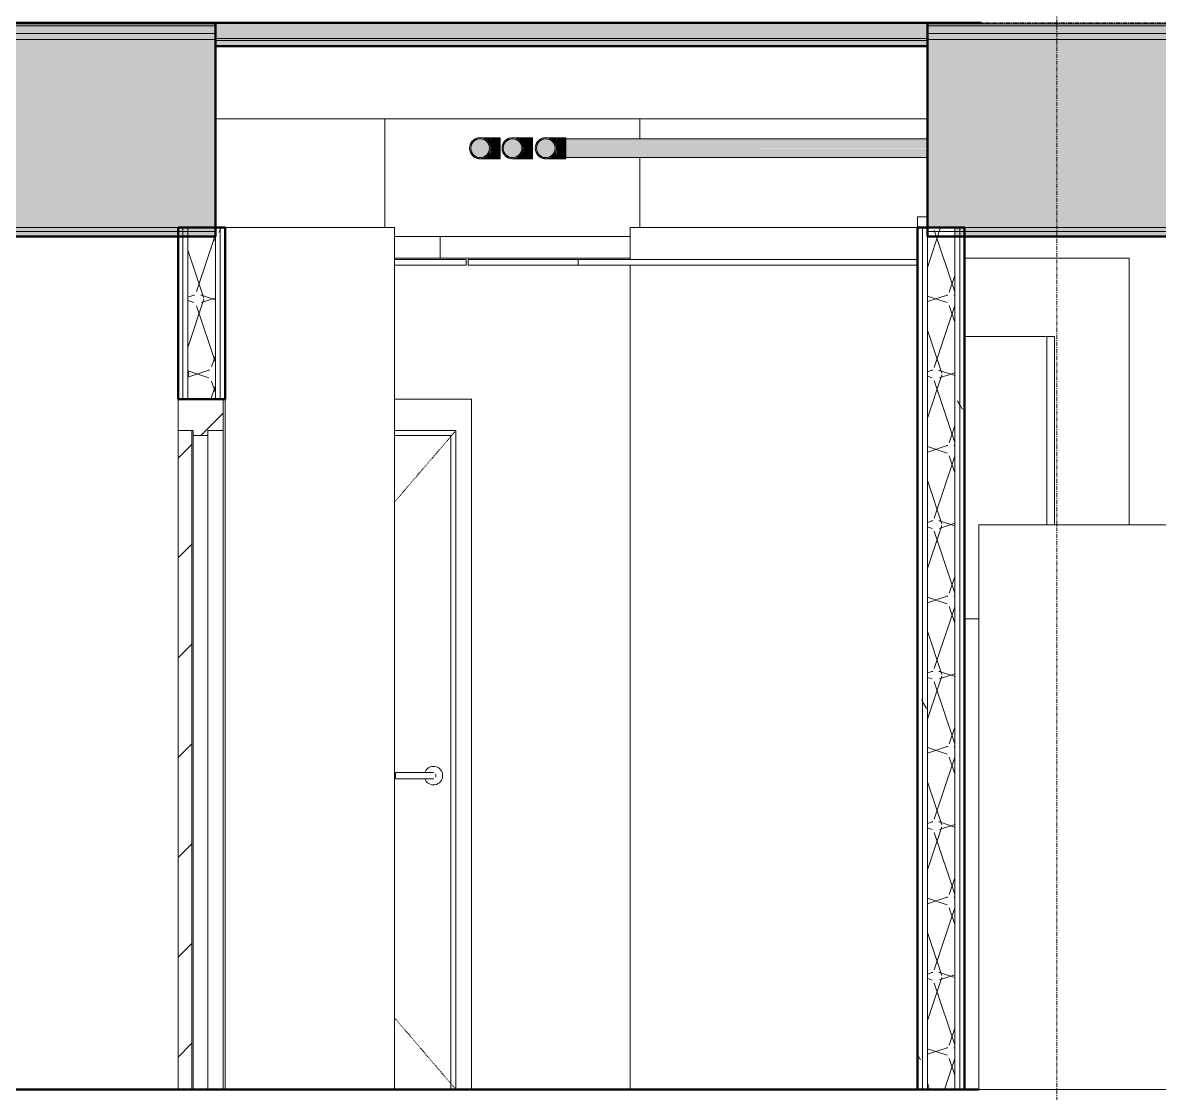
# Model space of a CAD drawing. Header units: inches. Extents: x 9610 to 15331, y -316 to 681.
# Drawn here: x 10335.4 to 10480.2, y -0.5 to 136 of the extents above; entities that cross this region are included whole.
import ezdxf

# ---------------------------------------------------------------- set-up
doc = ezdxf.new("R2010")
doc.units = ezdxf.units.IN
doc.header["$MEASUREMENT"] = 0
for name, pattern in [('Aligning Line 1_8_', [0.25, 0.125, -0.125]), ('Dash 1_16_', [0.125, 0.0625, -0.0625]), ('Grid Line 1_2_', [0.875, 0.5, -0.125, 0.125, -0.125])]:
    doc.linetypes.add(name, pattern=pattern)
for name, color, linetype, lineweight in [('0-1', 7, 'Continuous', 5), ('0-2', 55, 'Continuous', 9), ('A-CLNG-1', 135, 'Continuous', 13), ('A-DOOR-2', 10, 'Continuous', 20), ('A-DOOR-3', 50, 'Dash 1_16_', 9), ('A-DOOR-5', 50, 'Continuous', 9), ('A-DOOR-FRAM', 31, 'Continuous', 9), ('A-DOOR-FRAM-2', 10, 'Continuous', 20), ('A-DOOR-FRAM-3', 50, 'Continuous', 9), ('A-FLOR-1', 8, 'Continuous', 5), ('A-FLOR-2', 31, 'Continuous', 5), ('A-FLOR-3', 251, 'Continuous', 5), ('A-FLOR-4', 21, 'Continuous', 13), ('A-FLOR-5', 192, 'Continuous', 50), ('A-FLOR-6', 135, 'Continuous', 13), ('A-FLOR-LEVL-1', 51, 'Grid Line 1_2_', 9), ('A-FLOR-MCUT', 51, 'Continuous', 13), ('A-FLOR-PATT-1', 8, 'Continuous', 9), ('A-WALL-1', 135, 'Continuous', 13), ('A-WALL-3', 250, 'Continuous', 13), ('A-WALL-PATT-1', 253, 'Continuous', 9), ('A-WALL-PATT-2', 50, 'Continuous', 9), ('G-ANNO-SYMB', 111, 'Aligning Line 1_8_', 9), ('I-WALL-1', 135, 'Continuous', 13), ('I-WALL-2', 7, 'Continuous', 50), ('P-PIPE-1', 55, 'Continuous', 9), ('P-PIPE-2', 8, 'Continuous', 5), ('P-PIPE-3', 94, 'Continuous', 9), ('Q-CASE-3', 55, 'Continuous', 9), ('Q-SPCQ-1', 55, 'Continuous', 9), ('S-BEAM-1', 55, 'Continuous', 9), ('S-GRID-1', 1, 'Grid Line 1_2_', 9)]:
    doc.layers.add(name, color=color, linetype=linetype, lineweight=lineweight)
pattern_1 = [(0, (11008.554, 72), (30.72, 7.68), [1.267, -21.773, 1.267, -21.773, -122.88]), (0, (11008.554, 72), (30.72, 7.68), [-46.08, 1.267, -44.813, 1.267, -21.773, -53.76]), (0, (11008.554, 72), (30.72, 7.68), [-115.2, 1.267, -14.093, 1.267, -37.133]), (120, (11020.074, 75.84), (-22.011075, 22.7643), [1.267, -21.773, 1.267, -21.773, -122.88]), (120, (11020.074, 75.84), (-22.011075, 22.7643), [-46.08, 1.267, -44.813, 1.267, -21.773, -53.76]), (120, (11020.074, 75.84), (-22.011075, 22.7643), [-115.2, 1.267, -14.093, 1.267, -37.133]), (240, (11023.914, 91.2), (-8.708925, -30.4443), [1.267, -21.773, 1.267, -21.773, -122.88]), (240, (11023.914, 91.2), (-8.708925, -30.4443), [-46.08, 1.267, -44.813, 1.267, -21.773, -53.76]), (240, (11023.914, 91.2), (-8.708925, -30.4443), [-115.2, 1.267, -14.093, 1.267, -37.133])]
pattern_2 = [(161.57, (11009.034, 72.48), (-3.8399538, -1.54e-05), [0, -27.322, 3.034, 0]), (18.43, (11008.074, 72.48), (-3.8399538, 1.54e-05), [0, -27.322, 3.034, 0]), (108.43, (11009.034, 72.48), (1.919622, -9.6005246), [9.106, -21.25]), (71.57, (11008.074, 72.48), (1.919622, 9.6005246), [9.106, -21.25])]
pattern_3 = [(45, (11008.554, 72), (-6.36396, 6.36396), [])]

# ---------------------------------------------------------------- blocks, each defined once
blk = doc.blocks.new('Refrigerator_-_Side-by-Side_6047 - 36_ X 30_-1372843-BUILDING SECTION - EAST_WEST - LOOKING SOUTH2')
at = {"layer": 'Q-SPCQ-1'}
for p, q in [((10485.01, 72), (10457.26, 72)), ((10457.26, 72), (10457.26, 0)), ((10485.01, 0), (10485.01, 72)), ((10485.26, 2.87), (10485.26, 72)), ((10485.26, 72), (10487.26, 72)), ((10487.26, 72), (10487.26, 2.87)), ((10488.17, 64), (10487.26, 64)), ((10487.26, 63.75), (10487.93, 63.75)), ((10487.93, 63.75), (10489.01, 48.28)), ((10489.26, 48.29), (10488.17, 64)), ((10489.01, 48.28), (10489.01, 41.95)), ((10489.26, 41.94), (10489.26, 48.29)), ((10489.01, 41.95), (10487.93, 26.48)), ((10488.17, 26.23), (10489.26, 41.94)), ((10487.93, 26.48), (10487.26, 26.48)), ((10487.26, 26.23), (10488.17, 26.23)), ((10486.26, 2.87), (10485.26, 2.87)), ((10485.26, 2.87), (10485.26, 0.37)), ((10487.26, 2.87), (10485.26, 2.87)), ((10486.26, 0.37), (10486.26, 2.87)), ((10457.26, 0), (10485.01, 0)), ((10485.26, 0.37), (10486.26, 0.37))]:
    blk.add_line(p, q, dxfattribs=at)
blk = doc.blocks.new('OD_CW_Upper Cabinet - OD_CW_Upper Cabinet-2226556-BUILDING SECTION - EAST_WEST - LOOKING SOUTH2')
at = {"layer": 'Q-CASE-3'}
for p, q in [((10465.91, 96), (10455.44, 96)), ((10466.91, 96), (10465.91, 96)), ((10465.91, 72), (10465.91, 96)), ((10465.91, 96), (10465.91, 72)), ((10466.91, 96), (10466.91, 72)), ((10457.26, 60), (10455.44, 60))]:
    blk.add_line(p, q, dxfattribs=at)
blk = doc.blocks.new('CTR - 1st Phase - Unit Layouts_rvt-1-BUILDING SECTION - EAST_WEST - LOOKING SOUTH2')
at = {"layer": 'A-WALL-1'}
blk.add_line((10388.6, 108.75), (10388.6, 106), dxfattribs=at)
at = {"layer": '0-2'}
for name in ['OD_CW_Upper Cabinet - OD_CW_Upper Cabinet-2226556-BUILDING SECTION - EAST_WEST - LOOKING SOUTH2', 'Refrigerator_-_Side-by-Side_6047 - 36_ X 30_-1372843-BUILDING SECTION - EAST_WEST - LOOKING SOUTH2']:
    blk.add_blockref(name, (0, 0), dxfattribs=at)
blk = doc.blocks.new('HOLLOW METAL - UNIT DOOR-1956233-BUILDING SECTION - EAST_WEST - LOOKING SOUTH2')
at = {"layer": 'A-DOOR-FRAM'}
h = blk.add_hatch(dxfattribs=at)
h.set_pattern_fill('FP_14', color=256, style=0, pattern_type=2)
h.set_pattern_definition(pattern_3)
h.paths.add_polyline_path([(10357.43, 83.37), (10359, 83.37), (10359, 84), (10360.94, 84), (10360.94, 88), (10355.19, 88), (10355.19, 84), (10357.13, 84), (10357.13, 83.37)], flags=0)
h = blk.add_hatch(dxfattribs=at)
h.set_pattern_fill('FP_14', color=256, style=0, pattern_type=2)
h.set_pattern_definition(pattern_3)
h.paths.add_polyline_path([(10356.94, 0), (10356.94, 84), (10355.19, 84), (10355.19, 0)], flags=0)
at = {"layer": 'A-DOOR-2'}
for p, q in [((10356.94, 84), (10355.19, 84)), ((10355.19, 84), (10355.19, 0)), ((10356.94, 0), (10356.94, 84)), ((10355.19, 0), (10356.94, 0))]:
    blk.add_line(p, q, dxfattribs=at)
at = {"layer": 'A-DOOR-FRAM-2'}
for p, q in [((10355.19, 88), (10355.19, 84)), ((10360.94, 88), (10355.19, 88)), ((10360.94, 84), (10360.94, 88)), ((10355.19, 84), (10357.13, 84)), ((10357.13, 84), (10357.13, 83.37)), ((10357.13, 83.37), (10359, 83.37)), ((10359, 83.37), (10359, 84)), ((10359, 84), (10360.94, 84))]:
    blk.add_line(p, q, dxfattribs=at)
at = {"layer": 'A-DOOR-FRAM-3'}
for p, q in [((10357.13, 83.37), (10357.13, 0)), ((10359, 83.37), (10359, 0)), ((10360.94, 84), (10360.94, 0))]:
    blk.add_line(p, q, dxfattribs=at)
blk = doc.blocks.new('Dimension Lumber - 2x10-V16-BUILDING SECTION - EAST_WEST - LOOKING SOUTH2')
at = {"layer": 'S-BEAM-1'}
blk.add_line((10359.94, 123.75), (10450.69, 123.75), dxfattribs=at)
blk = doc.blocks.new('HOLLOW METAL - UNIT DOOR-V19-BUILDING SECTION - EAST_WEST - LOOKING SOUTH2')
at = {"layer": 'A-DOOR-3'}
for p, q in [((10390.59, 84), (10382.79, 74.9)), ((10382.79, 9.1), (10390.59, 0))]:
    blk.add_line(p, q, dxfattribs=at)
at = {"layer": 'A-DOOR-5'}
for p, q in [((10387.05, 40.39), (10382.91, 40.39)), ((10382.91, 40), (10382.91, 40.39)), ((10382.91, 39.61), (10382.91, 40)), ((10382.91, 39.61), (10387.05, 39.61))]:
    blk.add_line(p, q, dxfattribs=at)
at = {"layer": 'A-DOOR-5', "flags": 128}
for points in [[(10387.64, 40.39), (10387.64, 40.39), (10387.63, 40.39), (10387.63, 40.39), (10387.63, 40.39), (10387.62, 40.39), (10387.62, 40.39), (10387.61, 40.39), (10387.61, 40.39), (10387.6, 40.39), (10387.59, 40.39), (10387.58, 40.39), (10387.57, 40.39), (10387.56, 40.39), (10387.55, 40.39), (10387.53, 40.39), (10387.52, 40.39), (10387.5, 40.39), (10387.49, 40.39), (10387.47, 40.39), (10387.46, 40.39), (10387.44, 40.39), (10387.42, 40.39), (10387.4, 40.39), (10387.38, 40.39), (10387.36, 40.39), (10387.34, 40.39), (10387.32, 40.39), (10387.3, 40.39), (10387.28, 40.39), (10387.26, 40.39), (10387.24, 40.39), (10387.22, 40.39), (10387.19, 40.39), (10387.17, 40.39), (10387.15, 40.39), (10387.12, 40.39), (10387.1, 40.39), (10387.08, 40.39), (10387.05, 40.39), (10387.05, 40.39)], [(10387.05, 39.61), (10387.07, 39.61), (10387.09, 39.61), (10387.12, 39.61), (10387.14, 39.61), (10387.16, 39.61), (10387.19, 39.61), (10387.21, 39.61), (10387.23, 39.61), (10387.25, 39.61), (10387.28, 39.61), (10387.3, 39.61), (10387.32, 39.61), (10387.34, 39.61), (10387.36, 39.61), (10387.38, 39.61), (10387.4, 39.61), (10387.42, 39.61), (10387.44, 39.61), (10387.45, 39.61), (10387.47, 39.61), (10387.49, 39.61), (10387.5, 39.61), (10387.52, 39.61), (10387.53, 39.61), (10387.54, 39.61), (10387.56, 39.61), (10387.57, 39.61), (10387.58, 39.61), (10387.59, 39.61), (10387.6, 39.61), (10387.6, 39.61), (10387.61, 39.61), (10387.62, 39.61), (10387.62, 39.61), (10387.63, 39.61), (10387.63, 39.61), (10387.63, 39.61), (10387.64, 39.61), (10387.64, 39.61)]]:
    blk.add_lwpolyline(points, dxfattribs=at)
at = {"layer": 'A-DOOR-5'}
for centre, radius, start, end in [((10387.73, 40), 1.18, 360, 160.3657), ((10387.73, 40), 1.18, 199.5633, 360), ((10387.64, 40), 0.394, 75, 90), ((10387.64, 40), 0.394, 270, 285), ((10387.64, 40), 0.394, 0, 30), ((10387.64, 40), 0.394, 330, 0)]:
    blk.add_arc(centre, radius, start, end, dxfattribs=at)
at = {"layer": 'A-DOOR-FRAM-3'}
for p, q in [((10382.79, 84), (10390.59, 84)), ((10382.79, 83.38), (10389.96, 83.38)), ((10389.96, 83.38), (10389.96, 0)), ((10390.59, 84), (10390.59, 0))]:
    blk.add_line(p, q, dxfattribs=at)
blk = doc.blocks.new('Elbow - PVC - Sch 40 - Standard-2079255-BUILDING SECTION - EAST_WEST - LOOKING SOUTH2')
at = {"layer": 'P-PIPE-1'}
h = blk.add_hatch(color=256, dxfattribs=at)
h.paths.add_polyline_path([(10393.69, 118.66), (10394.04, 118.7), (10394.38, 118.85), (10394.73, 119.16), (10394.86, 119.35), (10394.99, 119.65), (10395.03, 120), (10394.99, 120.35), (10394.84, 120.69), (10394.53, 121.04), (10394.28, 121.2), (10394, 121.3), (10393.67, 121.34), (10393.34, 121.3), (10393, 121.15), (10392.66, 120.85), (10392.5, 120.62), (10392.39, 120.35), (10392.35, 120), (10392.39, 119.65), (10392.54, 119.31), (10392.85, 118.96), (10393.1, 118.8), (10393.38, 118.7)], flags=0)
h.paths.add_polyline_path([(10393.69, 118.81), (10393.38, 118.85), (10393.05, 119.01), (10392.85, 119.16), (10392.66, 119.41), (10392.53, 119.82), (10392.5, 120), (10392.54, 120.31), (10392.74, 120.7), (10392.91, 120.88), (10393.1, 121.03), (10393.38, 121.15), (10393.69, 121.19), (10394, 121.15), (10394.39, 120.95), (10394.61, 120.74), (10394.72, 120.59), (10394.85, 120.18), (10394.88, 120), (10394.84, 119.69), (10394.72, 119.41), (10394.53, 119.16), (10394.19, 118.93), (10393.87, 118.84)], flags=0)
h = blk.add_hatch(color=256, dxfattribs=at)
h.paths.add_polyline_path([(10395.04, 120), (10395.07, 120.95), (10395.03, 121.34), (10394.32, 121.3), (10394.26, 121.29), (10394.12, 121.27), (10394.45, 121.1), (10394.74, 120.82), (10394.87, 120.63), (10394.99, 120.35), (10395.04, 120.03)], flags=0)
h.paths.add_polyline_path([(10394.72, 120.89), (10394.48, 121.11), (10394.66, 120.95)], flags=0)
h.paths.add_polyline_path([(10394.26, 121.29), (10394.12, 121.34), (10394.21, 121.3)], flags=0)
for points in [[(10395.07, 120), (10396.22, 120), (10396.22, 121.34), (10395.07, 121.3), (10395.07, 120.06)], [(10396.22, 118.66), (10396.22, 120), (10395.07, 119.96), (10395.07, 118.66), (10396.03, 118.66)]]:
    blk.add_hatch(color=256, dxfattribs=at).paths.add_polyline_path(points, flags=0)
h = blk.add_hatch(color=256, dxfattribs=at)
h.paths.add_polyline_path([(10394.64, 119.05), (10394.53, 118.93), (10394.61, 119.02)], flags=0)
h.paths.add_polyline_path([(10395.07, 118.66), (10395.03, 119.94), (10394.93, 119.51), (10394.84, 119.31), (10394.53, 118.96), (10394.36, 118.84), (10394.12, 118.7), (10394.12, 118.66), (10395.03, 118.66)], flags=0)
for p, q in [((10396.22, 121.34), (10395.07, 121.34)), ((10396.22, 121.34), (10396.22, 120)), ((10396.22, 120), (10396.22, 118.66)), ((10395.07, 118.66), (10396.22, 118.66))]:
    blk.add_line(p, q, dxfattribs=at)
at = {"layer": 'P-PIPE-1', "flags": 128}
for points in [[(10392.35, 120), (10392.35, 120.05), (10392.35, 120.11), (10392.36, 120.16), (10392.36, 120.21), (10392.37, 120.27), (10392.38, 120.32), (10392.4, 120.37), (10392.41, 120.42), (10392.43, 120.47), (10392.45, 120.52), (10392.47, 120.57), (10392.5, 120.62), (10392.52, 120.67), (10392.55, 120.71), (10392.58, 120.76), (10392.61, 120.8), (10392.64, 120.85), (10392.68, 120.89), (10392.72, 120.93), (10392.75, 120.96), (10392.79, 121), (10392.83, 121.04), (10392.88, 121.07), (10392.92, 121.1), (10392.96, 121.13), (10393.01, 121.16), (10393.06, 121.19), (10393.1, 121.21), (10393.15, 121.23), (10393.2, 121.25), (10393.25, 121.27), (10393.3, 121.29), (10393.36, 121.3), (10393.41, 121.31), (10393.46, 121.32), (10393.51, 121.33), (10393.57, 121.34), (10393.62, 121.34), (10393.68, 121.34), (10393.69, 121.34)], [(10393.69, 121.34), (10393.69, 121.34), (10393.69, 121.34), (10393.7, 121.34), (10393.71, 121.34), (10393.72, 121.34), (10393.73, 121.34), (10393.74, 121.34), (10393.76, 121.34), (10393.78, 121.34), (10393.8, 121.34), (10393.82, 121.34), (10393.85, 121.34), (10393.87, 121.34), (10393.9, 121.34), (10393.93, 121.34), (10393.96, 121.34), (10394, 121.34), (10394.03, 121.34), (10394.07, 121.34), (10394.11, 121.34), (10394.15, 121.34), (10394.19, 121.34), (10394.23, 121.34), (10394.28, 121.34), (10394.32, 121.34), (10394.37, 121.34), (10394.42, 121.34), (10394.47, 121.34), (10394.52, 121.34), (10394.57, 121.34), (10394.62, 121.34), (10394.67, 121.34), (10394.72, 121.34), (10394.78, 121.34), (10394.83, 121.34), (10394.89, 121.34), (10394.94, 121.34), (10395, 121.34), (10395.05, 121.34), (10395.07, 121.34)], [(10393.69, 118.66), (10393.64, 118.66), (10393.58, 118.66), (10393.53, 118.67), (10393.48, 118.67), (10393.42, 118.68), (10393.37, 118.69), (10393.32, 118.71), (10393.27, 118.72), (10393.22, 118.74), (10393.17, 118.76), (10393.12, 118.78), (10393.07, 118.81), (10393.02, 118.83), (10392.98, 118.86), (10392.93, 118.89), (10392.89, 118.92), (10392.84, 118.95), (10392.8, 118.99), (10392.76, 119.03), (10392.73, 119.06), (10392.69, 119.1), (10392.65, 119.14), (10392.62, 119.19), (10392.59, 119.23), (10392.56, 119.27), (10392.53, 119.32), (10392.5, 119.37), (10392.48, 119.41), (10392.46, 119.46), (10392.44, 119.51), (10392.42, 119.56), (10392.4, 119.61), (10392.39, 119.67), (10392.38, 119.72), (10392.37, 119.77), (10392.36, 119.82), (10392.35, 119.88), (10392.35, 119.93), (10392.35, 119.99), (10392.35, 120)], [(10395.07, 118.66), (10395.01, 118.66), (10394.96, 118.66), (10394.9, 118.66), (10394.85, 118.66), (10394.79, 118.66), (10394.74, 118.66), (10394.69, 118.66), (10394.63, 118.66), (10394.58, 118.66), (10394.53, 118.66), (10394.48, 118.66), (10394.43, 118.66), (10394.38, 118.66), (10394.33, 118.66), (10394.29, 118.66), (10394.24, 118.66), (10394.2, 118.66), (10394.16, 118.66), (10394.12, 118.66), (10394.08, 118.66), (10394.04, 118.66), (10394.01, 118.66), (10393.97, 118.66), (10393.94, 118.66), (10393.91, 118.66), (10393.88, 118.66), (10393.85, 118.66), (10393.83, 118.66), (10393.8, 118.66), (10393.78, 118.66), (10393.76, 118.66), (10393.75, 118.66), (10393.73, 118.66), (10393.72, 118.66), (10393.71, 118.66), (10393.7, 118.66), (10393.7, 118.66), (10393.69, 118.66), (10393.69, 118.66)]]:
    blk.add_lwpolyline(points, dxfattribs=at)
at = {"layer": 'P-PIPE-1'}
for start, end in [(0, 180), (180, 360)]:
    blk.add_arc((10393.69, 120), 1.34, start, end, dxfattribs=at)
blk = doc.blocks.new('CTR - 1st Phase - Common Walls_rvt-1-BUILDING SECTION - EAST_WEST - LOOKING SOUTH2')
at = {"layer": 'A-WALL-PATT-1'}
h = blk.add_hatch(dxfattribs=at)
h.set_pattern_fill('FP_5', color=256, style=0, pattern_type=2)
h.set_pattern_definition(pattern_2)
h.paths.add_polyline_path([(10359.94, 88), (10359.94, 108.75), (10356.44, 108.74), (10356.44, 88)], flags=0)
h = blk.add_hatch(dxfattribs=at)
h.set_pattern_fill('FP_5', color=256, style=0, pattern_type=2)
h.set_pattern_definition(pattern_2)
h.paths.add_polyline_path([(10450.69, 0), (10454.19, 0), (10454.19, 109.87), (10450.69, 109.87), (10450.69, 22.89)], flags=0)
at = {"layer": 'A-WALL-PATT-2'}
h = blk.add_hatch(dxfattribs=at)
h.set_pattern_fill('FP_1', color=256, style=0, pattern_type=2)
h.set_pattern_definition(pattern_1)
h.paths.add_polyline_path([(10360.56, 88), (10360.56, 109.87), (10359.94, 109.87), (10359.94, 88)], flags=0)
h = blk.add_hatch(dxfattribs=at)
h.set_pattern_fill('FP_1', color=256, style=0, pattern_type=2)
h.set_pattern_definition(pattern_1)
h.paths.add_polyline_path([(10360.56, 88), (10361.19, 88), (10361.19, 109.87), (10360.56, 109.87), (10360.56, 102.06)], flags=0)
h = blk.add_hatch(dxfattribs=at)
h.set_pattern_fill('FP_1', color=256, style=0, pattern_type=2)
h.set_pattern_definition(pattern_1)
h.paths.add_polyline_path([(10450.06, 0), (10450.06, 109.87), (10449.44, 109.87), (10449.44, 0)], flags=0)
h = blk.add_hatch(dxfattribs=at)
h.set_pattern_fill('FP_1', color=256, style=0, pattern_type=2)
h.set_pattern_definition(pattern_1)
h.paths.add_polyline_path([(10450.69, 0), (10450.69, 109.87), (10450.06, 109.87), (10450.06, 0)], flags=0)
h = blk.add_hatch(dxfattribs=at)
h.set_pattern_fill('FP_1', color=256, style=0, pattern_type=2)
h.set_pattern_definition(pattern_1)
h.paths.add_polyline_path([(10454.81, 0), (10454.81, 108.75), (10454.19, 108.75), (10454.19, 0)], flags=0)
h = blk.add_hatch(dxfattribs=at)
h.set_pattern_fill('FP_1', color=256, style=0, pattern_type=2)
h.set_pattern_definition(pattern_1)
h.paths.add_polyline_path([(10455.44, 0), (10455.44, 108.75), (10454.81, 108.75), (10454.81, 0)], flags=0)
at = {"layer": 'P-PIPE-1'}
for points in [[(10393.69, 118.81), (10394.05, 118.88), (10394.28, 118.97), (10394.53, 119.16), (10394.72, 119.41), (10394.84, 119.71), (10394.87, 120.07), (10394.79, 120.43), (10394.66, 120.67), (10394.53, 120.84), (10394.23, 121.05), (10393.87, 121.16), (10393.69, 121.19), (10393.38, 121.15), (10393.1, 121.03), (10392.85, 120.84), (10392.64, 120.55), (10392.53, 120.18), (10392.52, 119.9), (10392.56, 119.65), (10392.66, 119.41), (10392.85, 119.16), (10393.1, 118.97), (10393.51, 118.84)], [(10397.82, 118.81), (10398.18, 118.88), (10398.41, 118.97), (10398.66, 119.16), (10398.85, 119.41), (10398.97, 119.71), (10399, 120.07), (10398.92, 120.43), (10398.79, 120.67), (10398.66, 120.84), (10398.35, 121.05), (10398, 121.16), (10397.82, 121.19), (10397.51, 121.15), (10397.22, 121.03), (10396.98, 120.84), (10396.77, 120.55), (10396.65, 120.18), (10396.64, 119.9), (10396.69, 119.65), (10396.79, 119.41), (10396.98, 119.16), (10397.22, 118.97), (10397.64, 118.84)], [(10402.06, 118.81), (10402.43, 118.88), (10402.65, 118.97), (10402.9, 119.16), (10403.09, 119.41), (10403.21, 119.71), (10403.24, 120.07), (10403.16, 120.43), (10403.03, 120.67), (10402.9, 120.84), (10402.6, 121.05), (10402.24, 121.16), (10402.06, 121.19), (10401.75, 121.15), (10401.41, 120.99), (10401.22, 120.84), (10401.02, 120.55), (10400.9, 120.18), (10400.89, 119.9), (10400.93, 119.65), (10401.03, 119.41), (10401.22, 119.16), (10401.47, 118.97), (10401.88, 118.84)]]:
    blk.add_hatch(color=256, dxfattribs=at).paths.add_polyline_path(points, flags=0)
at = {"layer": 'P-PIPE-2'}
h = blk.add_hatch(color=256, dxfattribs=at)
h.paths.add_polyline_path([(10404.59, 120), (10450.69, 120.01), (10450.69, 121.19), (10404.59, 121.15), (10404.59, 120.31)], flags=0)
h.paths.add_polyline_path([(11247.39, 120), (11247.39, 121.19), (11247.19, 121.15), (11247.19, 120)], flags=0)
h = blk.add_hatch(color=256, dxfattribs=at)
h.paths.add_polyline_path([(10404.59, 118.81), (10450.69, 118.85), (10450.69, 120), (10404.59, 120), (10404.59, 118.84)], flags=0)
h.paths.add_polyline_path([(11247.39, 118.81), (11247.39, 120), (11247.19, 120), (11247.19, 118.81)], flags=0)
at = {"layer": 'A-CLNG-1'}
for p, q in [((10382.79, 105.82), (10391.92, 105.82)), ((10391.92, 105.07), (10391.92, 105.82)), ((10392.17, 105.82), (10406.19, 105.82)), ((10392.17, 105.07), (10392.17, 105.82)), ((10406.19, 105.82), (10449.44, 105.82)), ((10406.19, 105.07), (10406.19, 105.82)), ((10391.92, 105.07), (10382.79, 105.07)), ((10406.19, 105.07), (10392.17, 105.07)), ((10449.44, 105.07), (10406.19, 105.07))]:
    blk.add_line(p, q, dxfattribs=at)
at = {"layer": 'A-WALL-3'}
for p, q in [((10355.81, 109.87), (10355.81, 88)), ((10356.44, 109.87), (10356.44, 88)), ((10359.94, 109.87), (10359.94, 88)), ((10360.56, 109.87), (10360.56, 88)), ((10450.06, 0), (10450.06, 109.87)), ((10450.69, 0), (10450.69, 109.87)), ((10454.19, 0), (10454.19, 109.87)), ((10454.81, 0), (10454.81, 109.87))]:
    blk.add_line(p, q, dxfattribs=at)
at = {"layer": 'I-WALL-1'}
for p, q in [((10450.69, 111.25), (10449.44, 111.25)), ((10449.44, 111.25), (10449.44, 109.87)), ((10376.79, 109.87), (10361.19, 109.87)), ((10376.79, 109.87), (10382.79, 109.87)), ((10382.79, 109.87), (10382.79, 0)), ((10449.44, 109.87), (10412.79, 109.87)), ((10412.79, 109.87), (10412.79, 105.82)), ((10412.79, 106), (10382.79, 106)), ((10476.39, 106), (10455.44, 106)), ((10476.39, 72), (10476.39, 106)), ((10412.79, 105.07), (10412.79, 0)), ((10361.19, 88), (10361.19, 0)), ((10382.79, 88), (10392.59, 88)), ((10392.59, 88), (10392.59, 0))]:
    blk.add_line(p, q, dxfattribs=at)
at = {"layer": 'I-WALL-2'}
for p, q in [((10361.19, 109.87), (10355.19, 109.87)), ((10355.19, 109.87), (10355.19, 88)), ((10361.19, 88), (10361.19, 109.87)), ((10455.44, 109.87), (10449.44, 109.87)), ((10449.44, 109.87), (10449.44, 0)), ((10455.44, 0), (10455.44, 109.87)), ((10355.19, 88), (10361.19, 88)), ((10449.44, 0), (10455.44, 0))]:
    blk.add_line(p, q, dxfattribs=at)
at = {"layer": 'P-PIPE-1'}
for p, q in [((10450.69, 121.19), (10404.59, 121.19)), ((10404.59, 118.81), (10450.69, 118.81))]:
    blk.add_line(p, q, dxfattribs=at)
at = {"layer": 'P-PIPE-3'}
for centre, start, end in [((10393.69, 120), 0, 180), ((10397.82, 120), 0, 180), ((10402.06, 120), 0, 180), ((10393.69, 120), 180, 0), ((10397.82, 120), 180, 0), ((10402.06, 120), 180, 0)]:
    blk.add_arc(centre, 1.19, start, end, dxfattribs=at)
at = {"layer": '0-2'}
for name, p in [('Dimension Lumber - 2x10-V16-BUILDING SECTION - EAST_WEST - LOOKING SOUTH2', (0, 0)), ('Elbow - PVC - Sch 40 - Standard-2079255-BUILDING SECTION - EAST_WEST - LOOKING SOUTH2', (0, 0)), ('Elbow - PVC - Sch 40 - Standard-2079255-BUILDING SECTION - EAST_WEST - LOOKING SOUTH2', (4.13, 0)), ('Elbow - PVC - Sch 40 - Standard-2079255-BUILDING SECTION - EAST_WEST - LOOKING SOUTH2', (8.37, 0)), ('HOLLOW METAL - UNIT DOOR-1956233-BUILDING SECTION - EAST_WEST - LOOKING SOUTH2', (0, 0)), ('HOLLOW METAL - UNIT DOOR-V19-BUILDING SECTION - EAST_WEST - LOOKING SOUTH2', (0, 0))]:
    blk.add_blockref(name, p, dxfattribs=at)

msp = doc.modelspace()

# ---------------------------------------------------------------- hatches: boundary and pattern name
at = {"layer": 'A-FLOR-1'}
h = msp.add_hatch(color=256, dxfattribs=at)
h.paths.add_polyline_path([(11783.36, 135.62), (12110.34, 135.62), (12110.34, 135.87), (11738.84, 135.87), (11738.84, 135.62), (11757.7, 135.62)], flags=0)
h.paths.add_polyline_path([(11288.54, 135.62), (11648.09, 135.62), (11648.09, 135.87), (11255.64, 135.87), (11255.64, 135.62), (11286.54, 135.62)], flags=0)
h.paths.add_polyline_path([(10509.43, 135.62), (10843.14, 135.62), (10843.14, 135.87), (10450.69, 135.87), (10450.69, 135.62), (10489.89, 135.62)], flags=0)
h.paths.add_polyline_path([(10357.94, 135.62), (10359.94, 135.62), (10359.94, 135.87), (9988.44, 135.87), (9988.44, 135.62), (10356.19, 135.62)], flags=0)
h = msp.add_hatch(color=256, dxfattribs=at)
h.paths.add_polyline_path([(11738.84, 133.75), (11738.84, 134), (11648.09, 134), (11648.09, 133.75), (11685.99, 133.75)], flags=0)
h.paths.add_polyline_path([(10414.04, 133.75), (10450.69, 133.75), (10450.69, 134), (10359.94, 134), (10359.94, 133.75), (10412.79, 133.75)], flags=0)
at = {"layer": 'A-FLOR-2'}
h = msp.add_hatch(color=256, dxfattribs=at)
h.paths.add_polyline_path([(12115.84, 109.87), (12115.84, 133.87), (11738.84, 133.87), (11738.84, 109.87), (12102.16, 109.87)], flags=0)
h.paths.add_polyline_path([(11628.53, 109.87), (11648.09, 109.87), (11648.09, 133.87), (11250.14, 133.87), (11250.14, 109.87), (11585.47, 109.87)], flags=0)
h.paths.add_polyline_path([(10842.75, 109.87), (10848.64, 109.87), (10848.64, 133.87), (10450.69, 133.87), (10450.69, 109.87), (10831.98, 109.87)], flags=0)
h.paths.add_polyline_path([(10359.94, 109.87), (10359.94, 133.87), (9982.94, 133.87), (9982.94, 109.87), (10355.19, 109.87)], flags=0)
at = {"layer": 'A-FLOR-3'}
h = msp.add_hatch(color=256, dxfattribs=at)
h.paths.add_polyline_path([(12086.19, 109.37), (12088.69, 109.37), (12088.69, 109.87), (12086.19, 109.87)], flags=0)
h.paths.add_polyline_path([(11738.84, 109.37), (12080.69, 109.37), (12080.69, 109.87), (11738.84, 109.87)], flags=0)
h.paths.add_polyline_path([(11456.27, 109.37), (11470.04, 109.37), (11470.04, 109.87), (11285.91, 109.87), (11285.91, 109.37), (11439.43, 109.37)], flags=0)
h.paths.add_polyline_path([(11476.79, 109.37), (11648.09, 109.37), (11648.09, 109.87), (11473.54, 109.87), (11473.54, 109.37)], flags=0)
h.paths.add_polyline_path([(10552.11, 109.37), (10812.86, 109.37), (10812.86, 109.87), (10454.19, 109.87), (10454.19, 109.37), (10466, 109.37)], flags=0)
h.paths.add_polyline_path([(10293.77, 109.37), (10359.94, 109.37), (10359.94, 109.87), (10018.71, 109.87), (10018.71, 109.37), (10207.66, 109.37)], flags=0)
at = {"layer": 'A-FLOR-4'}
h = msp.add_hatch(color=256, dxfattribs=at)
h.paths.add_polyline_path([(11738.84, 133), (11738.84, 133.75), (11648.09, 133.75), (11648.09, 133), (11685.99, 133)], flags=0)
h.paths.add_polyline_path([(10382.14, 133), (10450.69, 133), (10450.69, 133.75), (10359.94, 133.75), (10359.94, 133), (10381.54, 133)], flags=0)
at = {"layer": 'A-FLOR-PATT-1'}
h = msp.add_hatch(dxfattribs=at)
h.set_pattern_fill('FP_2', color=256, style=0, pattern_type=2)
h.set_pattern_definition([(0, (11008.554, 72), (15.36, 3.84), [1.267, -10.253, 1.267, -10.253, -61.44]), (0, (11008.554, 72), (15.36, 3.84), [-23.04, 1.267, -21.773, 1.267, -10.253, -26.88]), (0, (11008.554, 72), (15.36, 3.84), [-57.6, 1.267, -6.413, 1.267, -17.933]), (120, (11014.314, 73.92), (-11.005538, 11.38215), [1.267, -10.253, 1.267, -10.253, -61.44]), (120, (11014.314, 73.92), (-11.005538, 11.38215), [-23.04, 1.267, -21.773, 1.267, -10.253, -26.88]), (120, (11014.314, 73.92), (-11.005538, 11.38215), [-57.6, 1.267, -6.413, 1.267, -17.933]), (240, (11016.234, 81.6), (-4.354462, -15.22215), [1.267, -10.253, 1.267, -10.253, -61.44]), (240, (11016.234, 81.6), (-4.354462, -15.22215), [-23.04, 1.267, -21.773, 1.267, -10.253, -26.88]), (240, (11016.234, 81.6), (-4.354462, -15.22215), [-57.6, 1.267, -6.413, 1.267, -17.933])])
h.paths.add_polyline_path([(11757.7, 134.62), (12110.34, 134.62), (12110.34, 135.62), (11738.84, 135.62), (11738.84, 134.62), (11744.19, 134.62)], flags=0)
h.paths.add_polyline_path([(11426.99, 134.62), (11648.09, 134.62), (11648.09, 135.62), (11255.64, 135.62), (11255.64, 134.62), (11413.25, 134.62)], flags=0)
h.paths.add_polyline_path([(10583.84, 134.62), (10843.14, 134.62), (10843.14, 135.62), (10450.69, 135.62), (10450.69, 134.62), (10560.09, 134.62)], flags=0)
h.paths.add_polyline_path([(10035.43, 134.62), (10359.94, 134.62), (10359.94, 135.62), (9988.44, 135.62), (9988.44, 134.62), (10021.93, 134.62)], flags=0)
h = msp.add_hatch(dxfattribs=at)
h.set_pattern_fill('FP_1', color=256, style=0, pattern_type=2)
h.set_pattern_definition(pattern_1)
h.paths.add_polyline_path([(11649.45, 134), (11738.84, 134), (11738.84, 136), (11648.09, 136), (11648.09, 134), (11649.34, 134)], flags=0)
h.paths.add_polyline_path([(10414.04, 134), (10450.69, 134), (10450.69, 136), (10359.94, 136), (10359.94, 134), (10413.25, 134)], flags=0)
h = msp.add_hatch(dxfattribs=at)
h.set_pattern_fill('FP_3', color=256, style=0, pattern_type=2)
h.set_pattern_definition([(0, (11008.554, 72), (0, 4.798), []), (315, (11008.554, 72), (4.798427, 0), [6.786, -6.786]), (45, (11008.554, 72), (4.798427, 0), [6.786, -6.786])])
h.paths.add_polyline_path([(12115.84, 133.87), (12115.84, 134.62), (11738.84, 134.62), (11738.84, 133.87), (12112.92, 133.87)], flags=0)
h.paths.add_polyline_path([(11283.79, 133.87), (11648.09, 133.87), (11648.09, 134.62), (11250.14, 134.62), (11250.14, 133.87), (11283.69, 133.87)], flags=0)
h.paths.add_polyline_path([(10552.11, 133.87), (10848.64, 133.87), (10848.61, 134.62), (10450.69, 134.62), (10450.69, 133.87), (10544.44, 133.87)], flags=0)
h.paths.add_polyline_path([(10293.77, 133.87), (10359.94, 133.87), (10359.94, 134.62), (9982.94, 134.62), (9982.94, 133.87), (10207.66, 133.87)], flags=0)
h = msp.add_hatch(dxfattribs=at)
h.set_pattern_fill('FP_1', color=256, style=0, pattern_type=2)
h.set_pattern_definition(pattern_1)
h.paths.add_polyline_path([(11738.84, 108.75), (12080.69, 108.76), (12080.69, 109.37), (11738.84, 109.37)], flags=0)
h.paths.add_polyline_path([(12086.19, 108.75), (12088.69, 108.75), (12088.69, 109.37), (12086.19, 109.37), (12086.19, 108.75)], flags=0)
h.paths.add_polyline_path([(11459.55, 108.75), (11470.04, 108.75), (11470.04, 109.37), (11285.91, 109.37), (11285.91, 108.75), (11456.3, 108.75)], flags=0)
h.paths.add_polyline_path([(11509.19, 108.75), (11648.09, 108.75), (11648.09, 109.37), (11473.54, 109.37), (11473.54, 108.75), (11508.05, 108.75)], flags=0)
h.paths.add_polyline_path([(10455.38, 108.75), (10812.86, 108.75), (10812.86, 109.37), (10454.19, 109.37), (10454.19, 108.75)], flags=0)
h.paths.add_polyline_path([(10355.25, 108.75), (10359.94, 108.75), (10359.94, 109.37), (10018.71, 109.37), (10018.71, 108.75), (10355.19, 108.75)], flags=0)

# ---------------------------------------------------------------- linework, layer by layer
at = {"layer": 'A-FLOR-5'}
for p, q in [((10457.54, 136), (10015.28, 136)), ((10359.94, 136), (10359.94, 108.75)), ((10450.69, 108.75), (10450.69, 136)), ((10359.94, 133), (10450.69, 133)), ((10018.71, 108.75), (10359.94, 108.75)), ((10450.69, 108.75), (10812.86, 108.75)), ((10457.26, 0), (10044.34, 0))]:
    msp.add_line(p, q, dxfattribs=at)
at = {"layer": 'A-FLOR-6'}
for p, q in [((10381.54, 123.75), (10381.54, 109.87)), ((10414.04, 123.75), (10414.04, 121.19)), ((10414.04, 118.81), (10414.04, 109.87)), ((10412.79, 108.75), (10382.79, 108.75))]:
    msp.add_line(p, q, dxfattribs=at)
at = {"layer": 'A-FLOR-LEVL-1'}
for p, q in [((9610.24, 136), (12543.28, 136)), ((9610.24, 0), (12543.28, 0))]:
    msp.add_line(p, q, dxfattribs=at)
at = {"layer": 'A-FLOR-MCUT'}
for p, q in [((10359.94, 135.87), (9988.44, 135.87)), ((10359.94, 135.62), (9988.44, 135.62)), ((10843.14, 135.87), (10450.69, 135.87)), ((10843.14, 135.62), (10450.69, 135.62)), ((10359.94, 133.87), (9982.94, 133.87)), ((10359.94, 134.62), (9988.44, 134.62)), ((10450.69, 134), (10359.94, 134)), ((10450.69, 133.75), (10359.94, 133.75)), ((10843.14, 134.62), (10450.69, 134.62)), ((10848.64, 133.87), (10450.69, 133.87)), ((10359.94, 109.87), (10010.09, 109.87)), ((10359.94, 109.37), (10018.71, 109.37)), ((10821.49, 109.87), (10450.69, 109.87)), ((10812.86, 109.37), (10450.69, 109.37))]:
    msp.add_line(p, q, dxfattribs=at)
at = {"layer": 'G-ANNO-SYMB'}
msp.add_line((9690.98, 0), (12446.61, 0), dxfattribs=at)
at = {"layer": 'S-GRID-1'}
msp.add_line((10467.19, -159.84), (10467.19, 470.5), dxfattribs=at)

# ---------------------------------------------------------------- block references
at = {"layer": '0-1'}
for name in ['CTR - 1st Phase - Common Walls_rvt-1-BUILDING SECTION - EAST_WEST - LOOKING SOUTH2', 'CTR - 1st Phase - Unit Layouts_rvt-1-BUILDING SECTION - EAST_WEST - LOOKING SOUTH2']:
    msp.add_blockref(name, (0, 0), dxfattribs=at)

doc.saveas('drawing.dxf')
